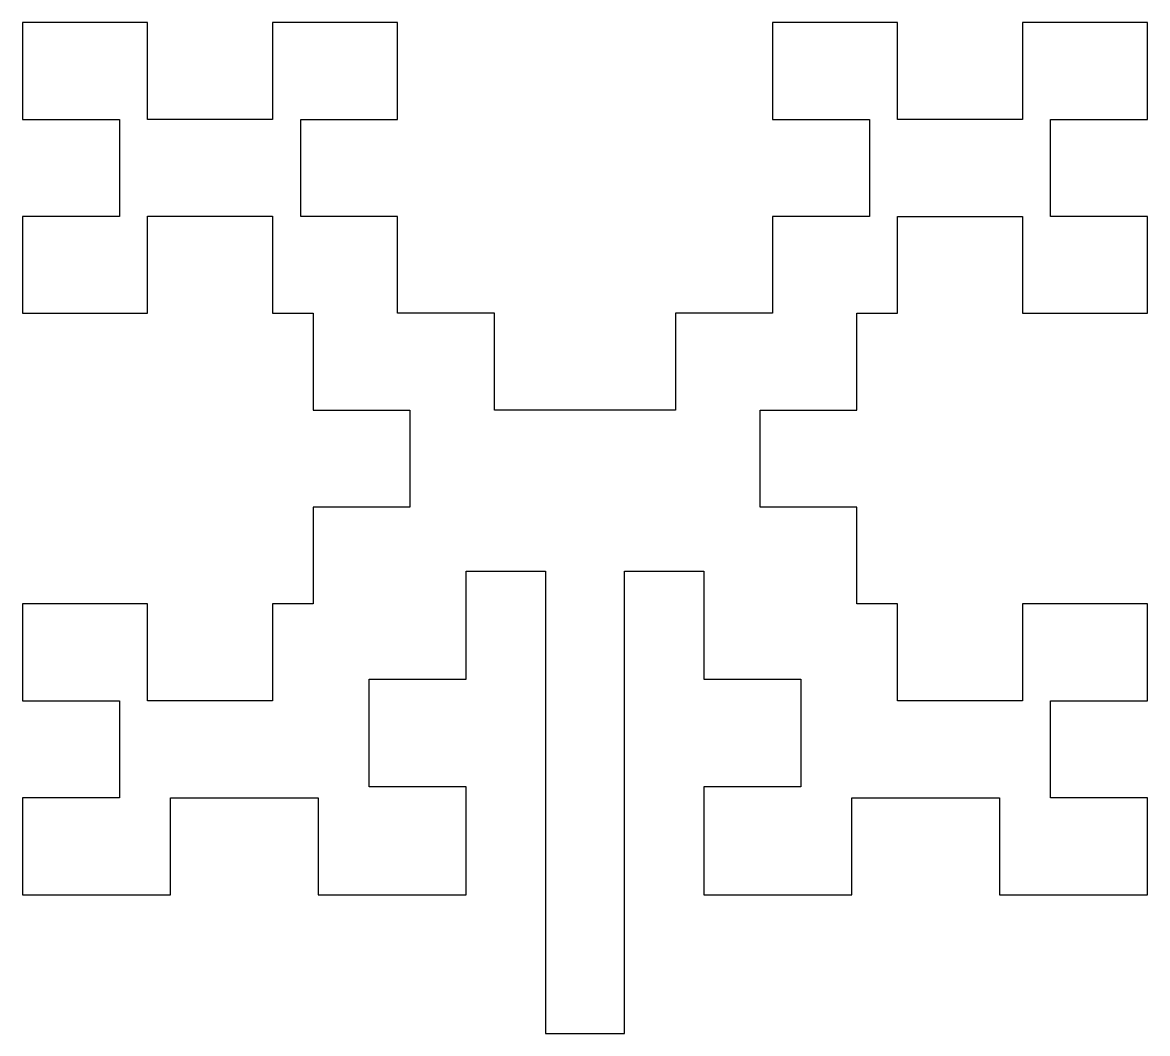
# Model space of a CAD drawing. Header units: millimetres. Extents: x 2651.4 to 2689.4, y 1330.5 to 1364.6.
import ezdxf

# ---------------------------------------------------------------- set-up
doc = ezdxf.new("R2010")
doc.units = ezdxf.units.MM

msp = doc.modelspace()

# ---------------------------------------------------------------- linework, layer by layer
msp.add_lwpolyline([(2671.721, 1330.476), (2671.721, 1346.101), (2674.402, 1346.101), (2674.402, 1342.455), (2677.677, 1342.455), (2677.677, 1338.81), (2674.402, 1338.81), (2674.402, 1335.164), (2679.4, 1335.164), (2679.4, 1338.439), (2684.399, 1338.439), (2684.399, 1335.164), (2689.398, 1335.164), (2689.398, 1338.441), (2686.122, 1338.441), (2686.122, 1341.717), (2689.398, 1341.717), (2689.398, 1344.991), (2685.174, 1344.991), (2685.174, 1341.716), (2680.948, 1341.716), (2680.948, 1344.991), (2679.573, 1344.991), (2679.573, 1348.267), (2676.298, 1348.267), (2676.298, 1351.542), (2679.573, 1351.542), (2679.573, 1354.816), (2680.948, 1354.816), (2680.948, 1358.091), (2685.174, 1358.091), (2685.174, 1354.816), (2689.398, 1354.816), (2689.398, 1358.091), (2686.123, 1358.091), (2686.123, 1361.366), (2689.398, 1361.367), (2689.398, 1364.642), (2685.174, 1364.641), (2685.174, 1361.366), (2680.948, 1361.366), (2680.948, 1364.641), (2676.722, 1364.641), (2676.722, 1361.366), (2679.997, 1361.366), (2679.997, 1358.091), (2676.722, 1358.091), (2676.722, 1354.816), (2673.444, 1354.816), (2673.444, 1351.541), (2667.316, 1351.541), (2667.316, 1354.816), (2664.042, 1354.816), (2664.042, 1358.091), (2660.767, 1358.091), (2660.767, 1361.366), (2664.042, 1361.366), (2664.042, 1364.641), (2659.814, 1364.641), (2659.814, 1361.366), (2655.588, 1361.366), (2655.588, 1364.641), (2651.362, 1364.641), (2651.362, 1361.366), (2654.637, 1361.366), (2654.637, 1358.091), (2651.362, 1358.091), (2651.362, 1354.816), (2655.587, 1354.816), (2655.587, 1358.092), (2659.814, 1358.092), (2659.814, 1354.816), (2661.187, 1354.816), (2661.187, 1351.542), (2664.462, 1351.542), (2664.462, 1348.266), (2661.187, 1348.266), (2661.187, 1344.991), (2659.814, 1344.991), (2659.814, 1341.716), (2655.588, 1341.716), (2655.588, 1344.991), (2651.362, 1344.991), (2651.362, 1341.716), (2654.637, 1341.716), (2654.637, 1338.441), (2651.362, 1338.441), (2651.362, 1335.164), (2656.361, 1335.164), (2656.361, 1338.439), (2661.36, 1338.439), (2661.36, 1335.164), (2666.359, 1335.164), (2666.359, 1338.81), (2663.083, 1338.81), (2663.083, 1342.455), (2666.359, 1342.455), (2666.359, 1346.101), (2669.04, 1346.101), (2669.04, 1330.476), (2671.721, 1330.476)], close=True)

doc.saveas('drawing.dxf')
